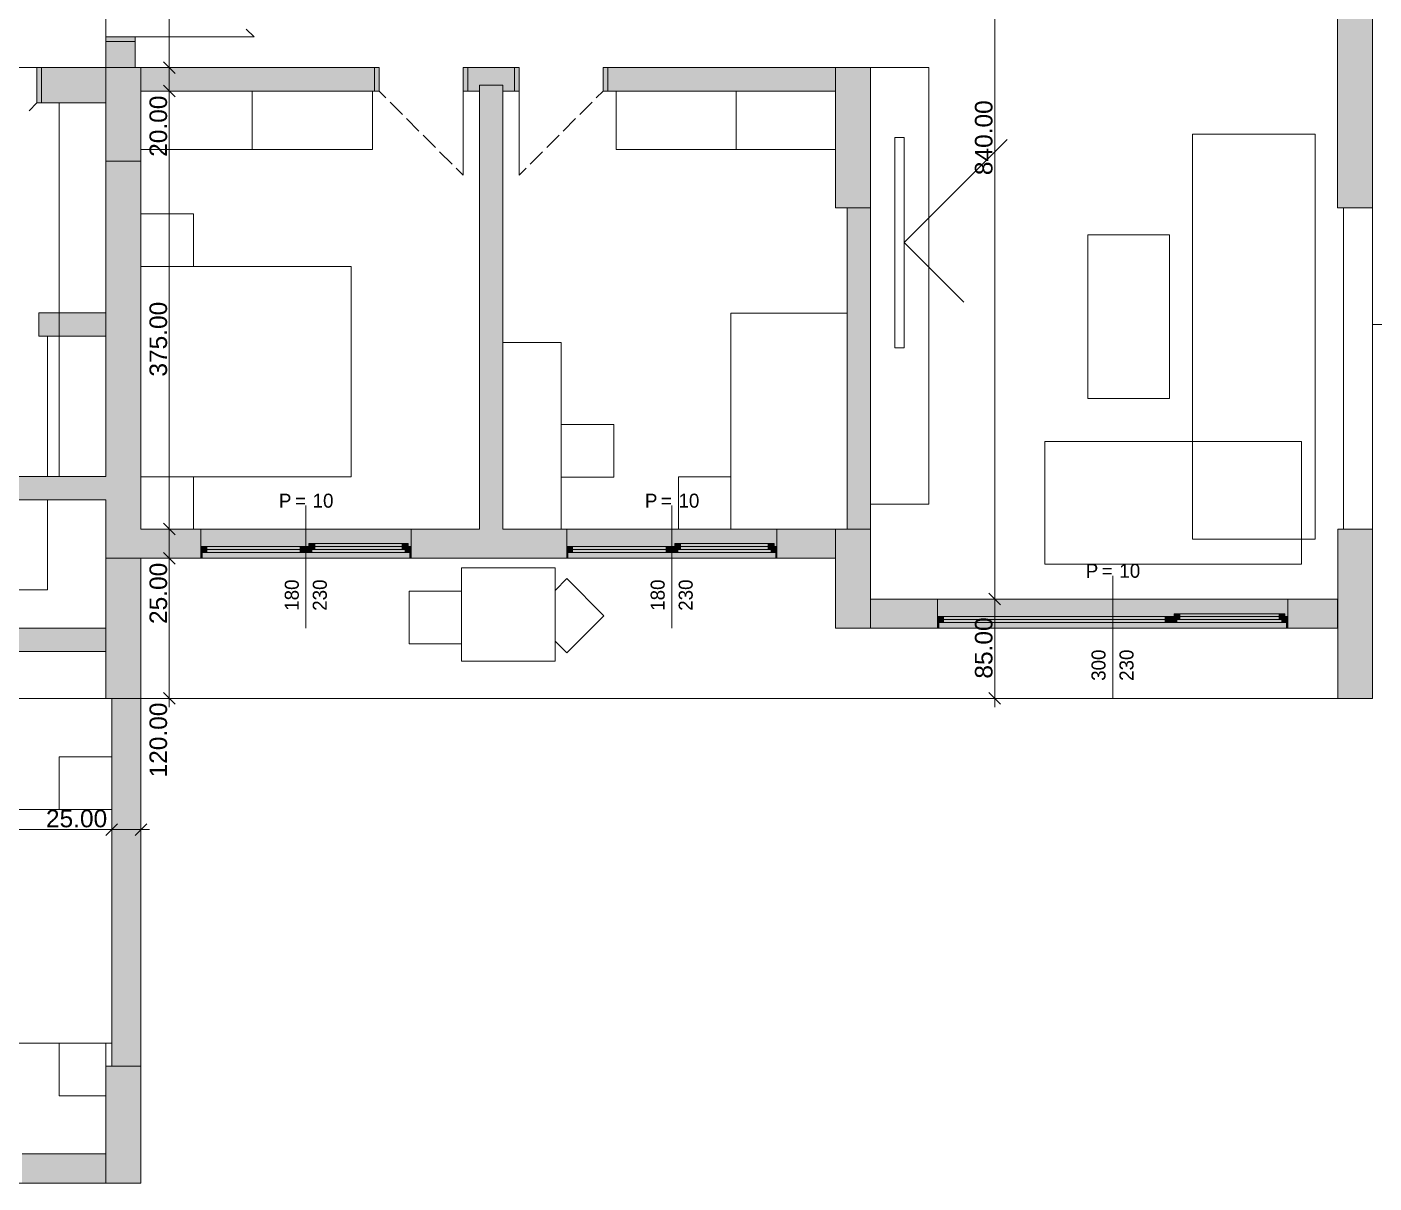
# Model space of a CAD drawing. Header units: millimetres. Extents: x 5493291 to 5652041, y -5155064 to -5098765.
# Drawn here: x 5528928 to 5540467, y -5138342 to -5128443 of the extents above; entities that cross this region are included whole.
import ezdxf

# ---------------------------------------------------------------- set-up
doc = ezdxf.new("R2010")
doc.units = ezdxf.units.MM
doc.header["$MEASUREMENT"] = 0
for name, color, linetype, lineweight in [('Drawing & Figure_Pen_No__1', 7, 'Continuous', 13), ('Drawing & Figure_Pen_No__101', 252, 'Continuous', 13), ('Drawing & Figure_Pen_No__2', 8, 'Continuous', 13)]:
    doc.layers.add(name, color=color, linetype=linetype, lineweight=lineweight)
for name, color, linetype, lineweight, true_color in [('Drawing & Figure_Pen_No__145', 7, 'Continuous', 13, 0x0077b0), ('Drawing & Figure_Pen_No__181', 7, 'Continuous', 5, 0x282828), ('Drawing & Figure_Pen_No__61', 7, 'Continuous', 13, 0x6a6a6a)]:
    doc.layers.add(name, color=color, linetype=linetype, lineweight=lineweight, true_color=true_color)
doc.styles.add('GENERATED_STYLE_1', font='GIL_____.TTF')
doc.styles.add('GENERATED_STYLE_2', font='arial.ttf')

msp = doc.modelspace()

# ---------------------------------------------------------------- hatches: boundary and pattern name
at = {"layer": 'Drawing & Figure_Pen_No__1', "linetype": 'Continuous', "lineweight": 0, "true_color": 0x000000}
for points in [[(5540454, -5128191), (5540154, -5128191), (5540154, -5129992), (5540454, -5129992)], [(5529904, -5129592), (5529904, -5128791), (5529604, -5128791), (5529604, -5129592)], [(5536154, -5129992), (5536154, -5128791), (5535854, -5128791), (5535854, -5129992)], [(5536154, -5133592), (5536154, -5132742), (5535854, -5132742), (5535854, -5133592)], [(5540454, -5132742), (5540156, -5132742), (5540156, -5134192), (5540454, -5134192)], [(5529904, -5132992), (5529604, -5132992), (5529604, -5134192), (5529904, -5134192)], [(5529904, -5138342), (5529904, -5137342), (5529604, -5137342), (5529604, -5138342)]]:
    msp.add_hatch(color=18, dxfattribs=at).paths.add_polyline_path(points)
at = {"layer": 'Drawing & Figure_Pen_No__1', "linetype": 'Continuous', "lineweight": 0, "true_color": 0xffffff}
for points in [[(5529854, -5128569), (5529854, -5128529), (5529604, -5128529), (5529604, -5128569)], [(5529604, -5128791), (5529854, -5128791), (5529854, -5128569), (5529604, -5128569)], [(5529054, -5128791), (5529014, -5128791), (5529014, -5129092), (5529054, -5129092)], [(5529054, -5128791), (5529054, -5129092), (5529603, -5129092), (5529603, -5128791)], [(5529904, -5128992), (5531904, -5128992), (5531904, -5128791), (5529904, -5128791)], [(5531904, -5128791), (5531904, -5128992), (5531944, -5128992), (5531944, -5128791)], [(5532704, -5128992), (5532704, -5128791), (5532664, -5128791), (5532664, -5128992)], [(5532704, -5128992), (5533104, -5128992), (5533104, -5128791), (5532704, -5128791)], [(5533104, -5128992), (5533144, -5128992), (5533144, -5128791), (5533104, -5128791)], [(5533904, -5128791), (5533864, -5128791), (5533864, -5128992), (5533904, -5128992)], [(5533904, -5128992), (5535854, -5128992), (5535854, -5128791), (5533904, -5128791)], [(5533004, -5132742), (5533004, -5128942), (5532804, -5128942), (5532804, -5132742)], [(5529904, -5132742), (5529904, -5129592), (5529604, -5129592), (5529604, -5132742)], [(5536154, -5132742), (5536154, -5129992), (5535954, -5129992), (5535954, -5132742)], [(5529030, -5131092), (5529604, -5131092), (5529604, -5130892), (5529030, -5130892)], [(5528704, -5132492), (5529604, -5132492), (5529604, -5132292), (5528704, -5132292)], [(5529904, -5132742), (5529604, -5132992), (5529904, -5132992)], [(5529604, -5132992), (5529904, -5132742), (5529604, -5132742)], [(5529904, -5132992), (5530418, -5132992), (5530418, -5132942), (5530418, -5132892), (5530418, -5132742), (5529904, -5132742)], [(5532218, -5132942), (5532218, -5132892), (5532218, -5132742), (5530418, -5132742), (5530418, -5132892), (5530418, -5132942)], [(5532218, -5132992), (5533552, -5132992), (5533552, -5132942), (5533552, -5132892), (5533552, -5132742), (5532218, -5132742), (5532218, -5132892), (5532218, -5132942)], [(5535352, -5132942), (5535352, -5132892), (5535352, -5132742), (5533552, -5132742), (5533552, -5132892), (5533552, -5132942)], [(5535352, -5132942), (5535352, -5132992), (5535854, -5132992), (5535854, -5132742), (5535352, -5132742), (5535352, -5132892)], [(5530418, -5132892), (5530418, -5132942), (5530468, -5132942), (5530468, -5132892)], [(5530418, -5132942), (5530418, -5132992), (5530428, -5132992), (5532208, -5132992), (5532218, -5132992), (5532218, -5132942)], [(5530428, -5132992), (5530428, -5132942), (5530418, -5132942), (5530418, -5132992)], [(5530468, -5132892), (5530468, -5132942), (5531268, -5132942), (5531268, -5132892)], [(5531318, -5132942), (5531318, -5132892), (5531268, -5132892), (5531268, -5132942)], [(5531318, -5132892), (5531318, -5132942), (5531368, -5132942), (5531368, -5132917), (5531343, -5132917), (5531343, -5132892)], [(5531343, -5132867), (5531343, -5132917), (5531393, -5132917), (5531393, -5132867)], [(5532143, -5132867), (5531393, -5132867), (5531393, -5132917), (5531368, -5132917), (5531368, -5132942), (5532168, -5132942), (5532168, -5132917), (5532143, -5132917)], [(5532143, -5132917), (5532143, -5132867), (5531393, -5132867), (5531393, -5132917)], [(5532193, -5132917), (5532193, -5132867), (5532143, -5132867), (5532143, -5132917)], [(5532218, -5132942), (5532218, -5132892), (5532193, -5132892), (5532193, -5132917), (5532168, -5132917), (5532168, -5132942)], [(5532218, -5132992), (5532218, -5132942), (5532208, -5132942), (5532208, -5132992)], [(5533552, -5132892), (5533552, -5132942), (5533602, -5132942), (5533602, -5132892)], [(5533552, -5132942), (5533552, -5132992), (5533562, -5132992), (5535342, -5132992), (5535352, -5132992), (5535352, -5132942)], [(5533562, -5132992), (5533562, -5132942), (5533552, -5132942), (5533552, -5132992)], [(5533602, -5132892), (5533602, -5132942), (5534402, -5132942), (5534402, -5132892)], [(5534452, -5132942), (5534452, -5132892), (5534402, -5132892), (5534402, -5132942)], [(5534452, -5132892), (5534452, -5132942), (5534502, -5132942), (5534502, -5132917), (5534477, -5132917), (5534477, -5132892)], [(5534477, -5132867), (5534477, -5132917), (5534527, -5132917), (5534527, -5132867)], [(5535277, -5132867), (5534527, -5132867), (5534527, -5132917), (5534502, -5132917), (5534502, -5132942), (5535302, -5132942), (5535302, -5132917), (5535277, -5132917)], [(5535277, -5132917), (5535277, -5132867), (5534527, -5132867), (5534527, -5132917)], [(5535327, -5132917), (5535327, -5132867), (5535277, -5132867), (5535277, -5132917)], [(5535352, -5132942), (5535352, -5132892), (5535327, -5132892), (5535327, -5132917), (5535302, -5132917), (5535302, -5132942)], [(5535352, -5132992), (5535352, -5132942), (5535342, -5132942), (5535342, -5132992)], [(5536154, -5133342), (5536154, -5133592), (5536728, -5133592), (5536728, -5133542), (5536728, -5133492), (5536728, -5133342)], [(5539728, -5133542), (5539728, -5133492), (5539728, -5133342), (5536728, -5133342), (5536728, -5133492), (5536728, -5133542)], [(5539728, -5133542), (5539728, -5133592), (5540154, -5133592), (5540154, -5133342), (5539728, -5133342), (5539728, -5133492)], [(5536728, -5133492), (5536728, -5133542), (5536778, -5133542), (5536778, -5133492)], [(5536778, -5133492), (5536778, -5133542), (5538678, -5133542), (5538678, -5133492)], [(5538728, -5133542), (5538728, -5133492), (5538678, -5133492), (5538678, -5133542)], [(5538728, -5133492), (5538728, -5133542), (5538778, -5133542), (5538778, -5133517), (5538753, -5133517), (5538753, -5133492)], [(5538753, -5133467), (5538753, -5133517), (5538803, -5133517), (5538803, -5133467)], [(5539653, -5133467), (5538803, -5133467), (5538803, -5133517), (5538778, -5133517), (5538778, -5133542), (5539678, -5133542), (5539678, -5133517), (5539653, -5133517)], [(5539653, -5133517), (5539653, -5133467), (5538803, -5133467), (5538803, -5133517)], [(5539703, -5133517), (5539703, -5133467), (5539653, -5133467), (5539653, -5133517)], [(5539728, -5133542), (5539728, -5133492), (5539703, -5133492), (5539703, -5133517), (5539678, -5133517), (5539678, -5133542)], [(5527804, -5133792), (5529604, -5133792), (5529604, -5133592), (5527804, -5133592)], [(5536728, -5133542), (5536728, -5133592), (5536738, -5133592), (5539718, -5133592), (5539728, -5133592), (5539728, -5133542)], [(5536738, -5133592), (5536738, -5133542), (5536728, -5133542), (5536728, -5133592)], [(5539728, -5133592), (5539728, -5133542), (5539718, -5133542), (5539718, -5133592)], [(5529904, -5137342), (5529904, -5134192), (5529654, -5134192), (5529654, -5137342)], [(5528886, -5138292), (5528886, -5138342), (5529604, -5138342), (5529604, -5138092), (5528886, -5138092), (5528886, -5138242)]]:
    msp.add_hatch(color=7, dxfattribs=at).paths.add_polyline_path(points)

# ---------------------------------------------------------------- linework, layer by layer
at = {"layer": 'Drawing & Figure_Pen_No__1', "color": 7, "linetype": 'Continuous', "lineweight": 13}
for points in [[(5529604, -5116441), (5529604, -5128791)], [(5529604, -5116691), (5529604, -5128791)], [(5530147, -5128791), (5530147, -5124942)], [(5537217, -5133342), (5537217, -5124942)], [(5540154, -5128191), (5540154, -5129992)], [(5540454, -5129992), (5540454, -5128191)], [(5529604, -5128569), (5529604, -5128591)], [(5529604, -5128569), (5529854, -5128569)], [(5529604, -5128569), (5529604, -5128791)], [(5529604, -5128569), (5529854, -5128569)], [(5529604, -5128569), (5529854, -5128569)], [(5529604, -5128569), (5529604, -5128591)], [(5529604, -5128569), (5529604, -5128591)], [(5529854, -5128569), (5529854, -5128591)], [(5529854, -5128791), (5529854, -5128569)], [(5529854, -5128569), (5529854, -5128591)], [(5529854, -5128569), (5529854, -5128591)], [(5529604, -5128791), (5527804, -5128791)], [(5529604, -5128791), (5527804, -5128791)], [(5529054, -5128791), (5529076, -5128791)], [(5529054, -5129092), (5529054, -5128791)], [(5529603, -5128791), (5529054, -5128791)], [(5529054, -5129092), (5529054, -5128791)], [(5529054, -5129092), (5529054, -5128791)], [(5529054, -5128791), (5529076, -5128791)], [(5529054, -5128791), (5529076, -5128791)], [(5529603, -5129092), (5529603, -5128791)], [(5529604, -5128791), (5529854, -5128791)], [(5529904, -5128791), (5529604, -5128791)], [(5529604, -5128791), (5529604, -5129592)], [(5531904, -5128791), (5529904, -5128791)], [(5529904, -5128791), (5529904, -5128992)], [(5529904, -5129592), (5529904, -5128791)], [(5530241, -5128791), (5530053, -5128791)], [(5530147, -5128992), (5530147, -5128791)], [(5531904, -5128791), (5531882, -5128791)], [(5531904, -5128791), (5531882, -5128791)], [(5531904, -5128791), (5531882, -5128791)], [(5531904, -5128992), (5531904, -5128791)], [(5531904, -5128992), (5531904, -5128791)], [(5531904, -5128992), (5531904, -5128791)], [(5532704, -5128791), (5532726, -5128791)], [(5532704, -5128992), (5532704, -5128791)], [(5533104, -5128791), (5532704, -5128791)], [(5532704, -5128992), (5532704, -5128791)], [(5532704, -5128992), (5532704, -5128791)], [(5532704, -5128791), (5532726, -5128791)], [(5532704, -5128791), (5532726, -5128791)], [(5533104, -5128791), (5533082, -5128791)], [(5533104, -5128791), (5533082, -5128791)], [(5533104, -5128791), (5533082, -5128791)], [(5533104, -5128992), (5533104, -5128791)], [(5533104, -5128992), (5533104, -5128791)], [(5533104, -5128992), (5533104, -5128791)], [(5533904, -5128791), (5533926, -5128791)], [(5533904, -5128992), (5533904, -5128791)], [(5535854, -5128791), (5533904, -5128791)], [(5533904, -5128992), (5533904, -5128791)], [(5533904, -5128992), (5533904, -5128791)], [(5533904, -5128791), (5533926, -5128791)], [(5533904, -5128791), (5533926, -5128791)], [(5535854, -5128992), (5535854, -5128791)], [(5536154, -5128791), (5535854, -5128791)], [(5535854, -5128791), (5535854, -5129992)], [(5536154, -5129992), (5536154, -5128791)], [(5529904, -5128992), (5531904, -5128992)], [(5530241, -5128992), (5530053, -5128992)], [(5530147, -5132742), (5530147, -5128992)], [(5531904, -5128992), (5531882, -5128992)], [(5531904, -5128992), (5531882, -5128992)], [(5531904, -5128992), (5531882, -5128992)], [(5532704, -5128992), (5532726, -5128992)], [(5532704, -5128992), (5532804, -5128992)], [(5532704, -5128992), (5532726, -5128992)], [(5532704, -5128992), (5532726, -5128992)], [(5533004, -5128942), (5532804, -5128942)], [(5532804, -5128942), (5532804, -5132742)], [(5533004, -5132742), (5533004, -5128942)], [(5533004, -5128992), (5533104, -5128992)], [(5533104, -5128992), (5533082, -5128992)], [(5533104, -5128992), (5533082, -5128992)], [(5533104, -5128992), (5533082, -5128992)], [(5533904, -5128992), (5533926, -5128992)], [(5533904, -5128992), (5535854, -5128992)], [(5533904, -5128992), (5533926, -5128992)], [(5533904, -5128992), (5533926, -5128992)], [(5529054, -5129092), (5529076, -5129092)], [(5529054, -5129092), (5529603, -5129092)], [(5529054, -5129092), (5529076, -5129092)], [(5529054, -5129092), (5529076, -5129092)], [(5529604, -5129592), (5529604, -5130892)], [(5529904, -5129592), (5529604, -5129592)], [(5529604, -5129592), (5529904, -5129592)], [(5529904, -5132742), (5529904, -5129592)], [(5535854, -5129992), (5536154, -5129992)], [(5536154, -5129992), (5535954, -5129992)], [(5535954, -5129992), (5535954, -5132742)], [(5536154, -5132742), (5536154, -5129992)], [(5540154, -5129992), (5540454, -5129992)], [(5540454, -5129992), (5540204, -5129992)], [(5540204, -5129992), (5540204, -5132742)], [(5540454, -5132742), (5540454, -5129992)], [(5529604, -5130892), (5529030, -5130892)], [(5529030, -5130892), (5529030, -5131092)], [(5540454, -5134192), (5540454, -5130992)], [(5540454, -5130992), (5619357, -5130992)], [(5540454, -5134192), (5540454, -5130992)], [(5540454, -5130992), (5619357, -5130992)], [(5529030, -5131092), (5529604, -5131092)], [(5529604, -5131092), (5529604, -5132292)], [(5529604, -5132292), (5528704, -5132292)], [(5528704, -5132492), (5529604, -5132492)], [(5529604, -5132492), (5529604, -5132992)], [(5530418, -5132742), (5529904, -5132742)], [(5530241, -5132742), (5530053, -5132742)], [(5530147, -5132992), (5530147, -5132742)], [(5530418, -5132892), (5530418, -5132742)], [(5532218, -5132892), (5532218, -5132742)], [(5532804, -5132742), (5532218, -5132742)], [(5533552, -5132742), (5533004, -5132742)], [(5533552, -5132892), (5533552, -5132742)], [(5535352, -5132892), (5535352, -5132742)], [(5535854, -5132742), (5535352, -5132742)], [(5535854, -5132742), (5535854, -5132992)], [(5536154, -5132742), (5535854, -5132742)], [(5535854, -5132742), (5535854, -5133592)], [(5535954, -5132742), (5536154, -5132742)], [(5536154, -5133592), (5536154, -5132742)], [(5540454, -5132742), (5540156, -5132742)], [(5540156, -5132742), (5540156, -5134192)], [(5540204, -5132742), (5540454, -5132742)], [(5540454, -5134192), (5540454, -5132742)], [(5530418, -5132942), (5530418, -5132892)], [(5530418, -5132992), (5530418, -5132942)], [(5530418, -5132992), (5530418, -5132942)], [(5532218, -5132942), (5532218, -5132892)], [(5532218, -5132992), (5532218, -5132942)], [(5532218, -5132992), (5532218, -5132942)], [(5533552, -5132942), (5533552, -5132892)], [(5533552, -5132992), (5533552, -5132942)], [(5533552, -5132992), (5533552, -5132942)], [(5535352, -5132942), (5535352, -5132892)], [(5535352, -5132992), (5535352, -5132942)], [(5535352, -5132992), (5535352, -5132942)], [(5529604, -5132992), (5529904, -5132992)], [(5529904, -5132992), (5529604, -5132992)], [(5529604, -5132992), (5529604, -5134192)], [(5529904, -5132992), (5530418, -5132992)], [(5529904, -5134192), (5529904, -5132992)], [(5530241, -5132992), (5530053, -5132992)], [(5530147, -5134192), (5530147, -5132992)], [(5532218, -5132992), (5533552, -5132992)], [(5535352, -5132992), (5535854, -5132992)], [(5536728, -5133342), (5536154, -5133342)], [(5536154, -5133342), (5536154, -5133592)], [(5536728, -5133492), (5536728, -5133342)], [(5537311, -5133342), (5537124, -5133342)], [(5537217, -5134192), (5537217, -5133342)], [(5539728, -5133492), (5539728, -5133342)], [(5540154, -5133342), (5539728, -5133342)], [(5540154, -5133592), (5540154, -5133342)], [(5536728, -5133542), (5536728, -5133492)], [(5539728, -5133542), (5539728, -5133492)], [(5529604, -5133592), (5527804, -5133592)], [(5529604, -5133792), (5529604, -5133592)], [(5535854, -5133592), (5536154, -5133592)], [(5536154, -5133592), (5536728, -5133592)], [(5536728, -5133592), (5536728, -5133542)], [(5536728, -5133592), (5536728, -5133542)], [(5539728, -5133592), (5539728, -5133542)], [(5539728, -5133592), (5539728, -5133542)], [(5539728, -5133592), (5540154, -5133592)], [(5527804, -5133792), (5529604, -5133792)], [(5529604, -5134192), (5529904, -5134192)], [(5529904, -5134192), (5529654, -5134192)], [(5529654, -5134192), (5529654, -5137342)], [(5529904, -5137342), (5529904, -5134192)], [(5529904, -5138342), (5529904, -5134192)], [(5529904, -5134192), (5540454, -5134192)], [(5529904, -5138342), (5529904, -5134192)], [(5529904, -5134192), (5540454, -5134192)], [(5530241, -5134192), (5530053, -5134192)], [(5530147, -5134267), (5530147, -5134192)], [(5537311, -5134192), (5537124, -5134192)], [(5537217, -5134267), (5537217, -5134192)], [(5540156, -5134192), (5540454, -5134192)], [(5529654, -5135410), (5529654, -5135222)], [(5529904, -5135410), (5529904, -5135222)], [(5526554, -5135316), (5529654, -5135316)], [(5529654, -5135316), (5529904, -5135316)], [(5529904, -5135316), (5529979, -5135316)], [(5529904, -5137342), (5529604, -5137342)], [(5529604, -5137342), (5529604, -5138342)], [(5529654, -5137342), (5529904, -5137342)], [(5529904, -5138342), (5529904, -5137342)], [(5529604, -5138092), (5528886, -5138092)], [(5529604, -5138342), (5529604, -5138092)], [(5515503, -5138342), (5529904, -5138342)], [(5515503, -5138342), (5529904, -5138342)], [(5528886, -5138342), (5529604, -5138342)], [(5529604, -5138342), (5529904, -5138342)]]:
    msp.add_lwpolyline(points, dxfattribs=at)
at = {"layer": 'Drawing & Figure_Pen_No__101', "color": 252, "linetype": 'Continuous', "lineweight": 13}
for points in [[(5536654, -5128791), (5536154, -5128791)], [(5536154, -5128791), (5536154, -5132530)], [(5536654, -5132530), (5536654, -5128791)], [(5530858, -5128992), (5529904, -5128992)], [(5529904, -5128992), (5529904, -5129492)], [(5530858, -5129492), (5530858, -5128992)], [(5531887, -5128992), (5530858, -5128992)], [(5530858, -5128992), (5530858, -5129492)], [(5531887, -5129492), (5531887, -5128992)], [(5535004, -5128992), (5533976, -5128992)], [(5533976, -5128992), (5533976, -5129492)], [(5535854, -5128992), (5535004, -5128992)], [(5535004, -5128992), (5535004, -5129492)], [(5535004, -5129492), (5535004, -5128992)], [(5535854, -5129492), (5535854, -5128992)], [(5529604, -5129092), (5529204, -5129092)], [(5529204, -5129092), (5529204, -5132292)], [(5529604, -5132292), (5529604, -5129092)], [(5538912, -5132828), (5538912, -5129360)], [(5538912, -5129360), (5539962, -5129360)], [(5539962, -5129360), (5539962, -5132828)], [(5529904, -5129492), (5530858, -5129492)], [(5530858, -5129492), (5531887, -5129492)], [(5533976, -5129492), (5535004, -5129492)], [(5535004, -5129492), (5535854, -5129492)], [(5536441, -5129390), (5536361, -5129390)], [(5536361, -5129390), (5536361, -5131190)], [(5536441, -5131190), (5536441, -5129390)], [(5536441, -5130290), (5537325, -5129406)], [(5530354, -5130044), (5529904, -5130044)], [(5529904, -5130044), (5529904, -5130494)], [(5530354, -5130494), (5530354, -5130044)], [(5536441, -5130290), (5536952, -5130800)], [(5538015, -5130222), (5538715, -5130222)], [(5538015, -5131623), (5538015, -5130222)], [(5538715, -5130222), (5538715, -5131623)], [(5529904, -5130494), (5531704, -5130494)], [(5529904, -5132294), (5529904, -5130494)], [(5529904, -5130494), (5530354, -5130494)], [(5531704, -5130494), (5531704, -5132294)], [(5535954, -5130894), (5534958, -5130894)], [(5534958, -5130894), (5534958, -5132742)], [(5535954, -5132742), (5535954, -5130894)], [(5529204, -5131092), (5529104, -5131092)], [(5529104, -5131092), (5529104, -5132292)], [(5529204, -5132292), (5529204, -5131092)], [(5533504, -5131144), (5533004, -5131144)], [(5533004, -5131144), (5533004, -5132744)], [(5533504, -5132744), (5533504, -5131144)], [(5536361, -5131190), (5536441, -5131190)], [(5538715, -5131623), (5538015, -5131623)], [(5533954, -5131848), (5533504, -5131848)], [(5533504, -5131848), (5533504, -5132299)], [(5533954, -5132299), (5533954, -5131848)], [(5537646, -5133044), (5537646, -5131994)], [(5537646, -5131994), (5539846, -5131994)], [(5539846, -5131994), (5539846, -5133044)], [(5529104, -5132292), (5529204, -5132292)], [(5529204, -5132292), (5529604, -5132292)], [(5531704, -5132294), (5529904, -5132294)], [(5530354, -5132294), (5529904, -5132294)], [(5529904, -5132294), (5529904, -5132744)], [(5530354, -5132744), (5530354, -5132294)], [(5533504, -5132299), (5533954, -5132299)], [(5534508, -5132744), (5534508, -5132294)], [(5534508, -5132294), (5534958, -5132294)], [(5534958, -5132294), (5534958, -5132744)], [(5529104, -5133263), (5529104, -5132492)], [(5536154, -5132530), (5536654, -5132530)], [(5529904, -5132744), (5530354, -5132744)], [(5533004, -5132744), (5533504, -5132744)], [(5534958, -5132744), (5534508, -5132744)], [(5534958, -5132742), (5535954, -5132742)], [(5539962, -5132828), (5538912, -5132828)], [(5532651, -5133074), (5533451, -5133074)], [(5532651, -5133874), (5532651, -5133074)], [(5533451, -5133074), (5533451, -5133874)], [(5539846, -5133044), (5537646, -5133044)], [(5533451, -5133267), (5533552, -5133166)], [(5533552, -5133166), (5533870, -5133484)], [(5527804, -5133263), (5529104, -5133263)], [(5532201, -5133725), (5532201, -5133275)], [(5532201, -5133275), (5532651, -5133275)], [(5532651, -5133275), (5532651, -5133725)], [(5533870, -5133484), (5533552, -5133803)], [(5532651, -5133725), (5532201, -5133725)], [(5533552, -5133803), (5533451, -5133701)], [(5529604, -5133792), (5528654, -5133792)], [(5529604, -5134192), (5529604, -5133792)], [(5533451, -5133874), (5532651, -5133874)], [(5528654, -5134192), (5529604, -5134192)], [(5529204, -5135144), (5529204, -5134694)], [(5529204, -5134694), (5529654, -5134694)], [(5529654, -5134694), (5529654, -5135144)], [(5529654, -5135144), (5527654, -5135144)], [(5529654, -5135144), (5529204, -5135144)], [(5529654, -5137144), (5529654, -5135144)], [(5527654, -5137144), (5529654, -5137144)], [(5529204, -5137594), (5529204, -5137144)], [(5529204, -5137144), (5529604, -5137144)], [(5529604, -5137144), (5529604, -5137594)], [(5529604, -5137594), (5529204, -5137594)]]:
    msp.add_lwpolyline(points, dxfattribs=at)
at = {"layer": 'Drawing & Figure_Pen_No__145', "color": 144, "linetype": 'Continuous', "lineweight": 13, "true_color": 0x0077b0}
for points in [[(5530097, -5128742), (5530197, -5128842)], [(5530097, -5128942), (5530197, -5129042)], [(5531318, -5133592), (5531318, -5132542)], [(5534452, -5133592), (5534452, -5132542)], [(5530097, -5132692), (5530197, -5132792)], [(5530097, -5132942), (5530197, -5133042)], [(5538228, -5134192), (5538228, -5133142)], [(5537167, -5133292), (5537267, -5133392)], [(5530097, -5134142), (5530197, -5134242)], [(5537167, -5134142), (5537267, -5134242)], [(5529704, -5135266), (5529604, -5135366)], [(5529854, -5135366), (5529954, -5135266)]]:
    msp.add_lwpolyline(points, dxfattribs=at)
at = {"layer": 'Drawing & Figure_Pen_No__181', "color": 250, "linetype": 'Continuous', "lineweight": 5, "true_color": 0x282828}
for points in [[(5530806, -5128461), (5530874, -5128529)], [(5531944, -5128992), (5532003, -5129051)], [(5533864, -5128992), (5533804, -5129051)], [(5529014, -5129092), (5528946, -5129160)], [(5532039, -5129087), (5532145, -5129192)], [(5533769, -5129087), (5533663, -5129192)], [(5532180, -5129228), (5532286, -5129334)], [(5533628, -5129228), (5533522, -5129334)], [(5532321, -5129369), (5532428, -5129476)], [(5533486, -5129369), (5533380, -5129476)], [(5532463, -5129511), (5532569, -5129617)], [(5533345, -5129511), (5533239, -5129617)], [(5532604, -5129652), (5532664, -5129712)], [(5533203, -5129652), (5533144, -5129712)]]:
    msp.add_lwpolyline(points, dxfattribs=at)
at = {"layer": 'Drawing & Figure_Pen_No__2', "color": 8, "linetype": 'Continuous', "lineweight": 13}
for points in [[(5530418, -5132742), (5532218, -5132742)], [(5530418, -5132892), (5530418, -5132742)], [(5532218, -5132892), (5532218, -5132742)], [(5533552, -5132742), (5535352, -5132742)], [(5533552, -5132892), (5533552, -5132742)], [(5535352, -5132892), (5535352, -5132742)], [(5530418, -5132892), (5530468, -5132892)], [(5530418, -5132942), (5530418, -5132892)], [(5530418, -5132942), (5530418, -5132892)], [(5530428, -5132942), (5530418, -5132942)], [(5530418, -5132942), (5530418, -5132992)], [(5530468, -5132942), (5530418, -5132942)], [(5530418, -5132992), (5530418, -5132942)], [(5530418, -5132992), (5530418, -5132942)], [(5530418, -5132992), (5530418, -5132942)], [(5530428, -5132992), (5530428, -5132942)], [(5530468, -5132892), (5530468, -5132942)], [(5530468, -5132892), (5531268, -5132892)], [(5530468, -5132917), (5531268, -5132917)], [(5531268, -5132942), (5530468, -5132942)], [(5531268, -5132942), (5531268, -5132892)], [(5531268, -5132892), (5531318, -5132892)], [(5531318, -5132942), (5531268, -5132942)], [(5531318, -5132892), (5531343, -5132892)], [(5531368, -5132942), (5531318, -5132942)], [(5531343, -5132867), (5531393, -5132867)], [(5531343, -5132917), (5531343, -5132867)], [(5531343, -5132892), (5531343, -5132917)], [(5531343, -5132917), (5531368, -5132917)], [(5531393, -5132917), (5531343, -5132917)], [(5531368, -5132917), (5531368, -5132942)], [(5532168, -5132942), (5531368, -5132942)], [(5531393, -5132867), (5532143, -5132867)], [(5531393, -5132867), (5531393, -5132917)], [(5531393, -5132867), (5532143, -5132867)], [(5531393, -5132892), (5532143, -5132892)], [(5532143, -5132917), (5531393, -5132917)], [(5532143, -5132917), (5532143, -5132867)], [(5532143, -5132867), (5532193, -5132867)], [(5532193, -5132917), (5532143, -5132917)], [(5532168, -5132942), (5532168, -5132917)], [(5532168, -5132917), (5532193, -5132917)], [(5532218, -5132942), (5532168, -5132942)], [(5532193, -5132867), (5532193, -5132917)], [(5532193, -5132917), (5532193, -5132892)], [(5532193, -5132892), (5532218, -5132892)], [(5532218, -5132942), (5532208, -5132942)], [(5532208, -5132942), (5532208, -5132992)], [(5532218, -5132942), (5532218, -5132892)], [(5532218, -5132942), (5532218, -5132892)], [(5532218, -5132992), (5532218, -5132942)], [(5532218, -5132992), (5532218, -5132942)], [(5532218, -5132992), (5532218, -5132942)], [(5532218, -5132992), (5532218, -5132942)], [(5533552, -5132892), (5533602, -5132892)], [(5533552, -5132942), (5533552, -5132892)], [(5533552, -5132942), (5533552, -5132892)], [(5533562, -5132942), (5533552, -5132942)], [(5533552, -5132942), (5533552, -5132992)], [(5533602, -5132942), (5533552, -5132942)], [(5533552, -5132992), (5533552, -5132942)], [(5533552, -5132992), (5533552, -5132942)], [(5533552, -5132992), (5533552, -5132942)], [(5533562, -5132992), (5533562, -5132942)], [(5533602, -5132892), (5533602, -5132942)], [(5533602, -5132892), (5534402, -5132892)], [(5533602, -5132917), (5534402, -5132917)], [(5534402, -5132942), (5533602, -5132942)], [(5534402, -5132942), (5534402, -5132892)], [(5534402, -5132892), (5534452, -5132892)], [(5534452, -5132942), (5534402, -5132942)], [(5534452, -5132892), (5534477, -5132892)], [(5534502, -5132942), (5534452, -5132942)], [(5534477, -5132867), (5534527, -5132867)], [(5534477, -5132917), (5534477, -5132867)], [(5534477, -5132892), (5534477, -5132917)], [(5534477, -5132917), (5534502, -5132917)], [(5534527, -5132917), (5534477, -5132917)], [(5534502, -5132917), (5534502, -5132942)], [(5535302, -5132942), (5534502, -5132942)], [(5534527, -5132867), (5535277, -5132867)], [(5534527, -5132867), (5534527, -5132917)], [(5534527, -5132867), (5535277, -5132867)], [(5534527, -5132892), (5535277, -5132892)], [(5535277, -5132917), (5534527, -5132917)], [(5535277, -5132917), (5535277, -5132867)], [(5535277, -5132867), (5535327, -5132867)], [(5535327, -5132917), (5535277, -5132917)], [(5535302, -5132942), (5535302, -5132917)], [(5535302, -5132917), (5535327, -5132917)], [(5535352, -5132942), (5535302, -5132942)], [(5535327, -5132867), (5535327, -5132917)], [(5535327, -5132917), (5535327, -5132892)], [(5535327, -5132892), (5535352, -5132892)], [(5535352, -5132942), (5535342, -5132942)], [(5535342, -5132942), (5535342, -5132992)], [(5535352, -5132942), (5535352, -5132892)], [(5535352, -5132942), (5535352, -5132892)], [(5535352, -5132992), (5535352, -5132942)], [(5535352, -5132992), (5535352, -5132942)], [(5535352, -5132992), (5535352, -5132942)], [(5535352, -5132992), (5535352, -5132942)], [(5530418, -5132992), (5532218, -5132992)], [(5530418, -5132992), (5530428, -5132992)], [(5530428, -5132992), (5532208, -5132992)], [(5532208, -5132992), (5532218, -5132992)], [(5533552, -5132992), (5535352, -5132992)], [(5533552, -5132992), (5533562, -5132992)], [(5533562, -5132992), (5535342, -5132992)], [(5535342, -5132992), (5535352, -5132992)], [(5536728, -5133342), (5539728, -5133342)], [(5536728, -5133492), (5536728, -5133342)], [(5539728, -5133492), (5539728, -5133342)], [(5536728, -5133492), (5536778, -5133492)], [(5536728, -5133542), (5536728, -5133492)], [(5536728, -5133542), (5536728, -5133492)], [(5536778, -5133492), (5536778, -5133542)], [(5536778, -5133492), (5538678, -5133492)], [(5536778, -5133517), (5538678, -5133517)], [(5538678, -5133542), (5538678, -5133492)], [(5538678, -5133492), (5538728, -5133492)], [(5538728, -5133492), (5538753, -5133492)], [(5538753, -5133467), (5538803, -5133467)], [(5538753, -5133517), (5538753, -5133467)], [(5538753, -5133492), (5538753, -5133517)], [(5538753, -5133517), (5538778, -5133517)], [(5538803, -5133517), (5538753, -5133517)], [(5538778, -5133517), (5538778, -5133542)], [(5538803, -5133467), (5539653, -5133467)], [(5538803, -5133467), (5538803, -5133517)], [(5538803, -5133467), (5539653, -5133467)], [(5538803, -5133492), (5539653, -5133492)], [(5539653, -5133517), (5538803, -5133517)], [(5539653, -5133517), (5539653, -5133467)], [(5539653, -5133467), (5539703, -5133467)], [(5539703, -5133517), (5539653, -5133517)], [(5539678, -5133542), (5539678, -5133517)], [(5539678, -5133517), (5539703, -5133517)], [(5539703, -5133467), (5539703, -5133517)], [(5539703, -5133517), (5539703, -5133492)], [(5539703, -5133492), (5539728, -5133492)], [(5539728, -5133542), (5539728, -5133492)], [(5539728, -5133542), (5539728, -5133492)], [(5536738, -5133542), (5536728, -5133542)], [(5536728, -5133542), (5536728, -5133592)], [(5536778, -5133542), (5536728, -5133542)], [(5536728, -5133592), (5536728, -5133542)], [(5536728, -5133592), (5536728, -5133542)], [(5536728, -5133592), (5536728, -5133542)], [(5536728, -5133592), (5539728, -5133592)], [(5536728, -5133592), (5536738, -5133592)], [(5536738, -5133592), (5536738, -5133542)], [(5536738, -5133592), (5539718, -5133592)], [(5538678, -5133542), (5536778, -5133542)], [(5538728, -5133542), (5538678, -5133542)], [(5538778, -5133542), (5538728, -5133542)], [(5539678, -5133542), (5538778, -5133542)], [(5539728, -5133542), (5539678, -5133542)], [(5539728, -5133542), (5539718, -5133542)], [(5539718, -5133542), (5539718, -5133592)], [(5539718, -5133592), (5539728, -5133592)], [(5539728, -5133592), (5539728, -5133542)], [(5539728, -5133592), (5539728, -5133542)], [(5539728, -5133592), (5539728, -5133542)], [(5539728, -5133592), (5539728, -5133542)]]:
    msp.add_lwpolyline(points, dxfattribs=at)
at = {"layer": 'Drawing & Figure_Pen_No__61', "color": 251, "linetype": 'Continuous', "lineweight": 13, "true_color": 0x6a6a6a}
for points in [[(5529854, -5128529), (5529604, -5128529)], [(5529604, -5128529), (5529604, -5128569)], [(5529604, -5128569), (5529854, -5128569)], [(5529854, -5128569), (5529854, -5128529)], [(5529854, -5128529), (5530874, -5128529)], [(5529054, -5128791), (5529014, -5128791)], [(5529014, -5128791), (5529014, -5129092)], [(5529054, -5129092), (5529054, -5128791)], [(5531904, -5128791), (5531944, -5128791)], [(5531904, -5128992), (5531904, -5128791)], [(5531944, -5128791), (5531944, -5128992)], [(5532664, -5128992), (5532664, -5128791)], [(5532664, -5128791), (5532704, -5128791)], [(5532704, -5128791), (5532704, -5128992)], [(5533144, -5128791), (5533104, -5128791)], [(5533104, -5128791), (5533104, -5128992)], [(5533144, -5128992), (5533144, -5128791)], [(5533904, -5128791), (5533864, -5128791)], [(5533864, -5128791), (5533864, -5128992)], [(5533904, -5128992), (5533904, -5128791)], [(5531944, -5128992), (5531904, -5128992)], [(5532704, -5128992), (5532664, -5128992)], [(5532664, -5128992), (5532664, -5129712)], [(5533104, -5128992), (5533144, -5128992)], [(5533144, -5128992), (5533144, -5129712)], [(5533864, -5128992), (5533904, -5128992)], [(5529014, -5129092), (5529054, -5129092)]]:
    msp.add_lwpolyline(points, dxfattribs=at)

# ---------------------------------------------------------------- texts
at = {"layer": 'Drawing & Figure_Pen_No__1', "color": 7, "linetype": 'Continuous', "lineweight": 13, "attachment_point": 7, "rotation": 90}
for s, insert, char_height, style in [('\\A1;{\\pql;\\fArial|b0|i0|c0|p0;\\W1.000000;20.00}', (5530130, -5129555), 150, 'GENERATED_STYLE_2'), ('\\A1;{\\pql;\\fArial|b0|i0|c0|p0;\\W1.000000;840.00}', (5537200, -5129712), 150, 'GENERATED_STYLE_2'), ('\\A1;{\\pql;\\fArial|b0|i0|c0|p0;\\W1.000000;375.00}', (5530130, -5131437), 150, 'GENERATED_STYLE_2'), ('\\A1;{\\pql;\\fArial|b0|i0|c0|p0;\\W1.000000;25.00}', (5530130, -5133555), 150, 'GENERATED_STYLE_2'), ('\\A1;{\\pql;\\fGill Sans MT|b0|i0|c0|p0;\\W1.000000;180}', (5531258, -5133442), 120, 'GENERATED_STYLE_1'), ('\\A1;{\\pql;\\fGill Sans MT|b0|i0|c0|p0;\\W1.000000;230}', (5531498, -5133442), 120, 'GENERATED_STYLE_1'), ('\\A1;{\\pql;\\fGill Sans MT|b0|i0|c0|p0;\\W1.000000;180}', (5534392, -5133442), 120, 'GENERATED_STYLE_1'), ('\\A1;{\\pql;\\fGill Sans MT|b0|i0|c0|p0;\\W1.000000;230}', (5534632, -5133442), 120, 'GENERATED_STYLE_1'), ('\\A1;{\\pql;\\fArial|b0|i0|c0|p0;\\W1.000000;85.00}', (5537200, -5134023), 150, 'GENERATED_STYLE_2'), ('\\A1;{\\pql;\\fGill Sans MT|b0|i0|c0|p0;\\W1.000000;300}', (5538168, -5134042), 120, 'GENERATED_STYLE_1'), ('\\A1;{\\pql;\\fGill Sans MT|b0|i0|c0|p0;\\W1.000000;230}', (5538408, -5134042), 120, 'GENERATED_STYLE_1'), ('\\A1;{\\pql;\\fArial|b0|i0|c0|p0;\\W1.000000;120.00}', (5530130, -5134869), 150, 'GENERATED_STYLE_2')]:
    msp.add_mtext(s, dxfattribs=dict(at, insert=insert, char_height=char_height, style=style))
at = {"layer": 'Drawing & Figure_Pen_No__1', "color": 7, "linetype": 'Continuous', "lineweight": 13, "attachment_point": 7}
for s, insert, char_height, style in [('\\A1;{\\pql;\\fGill Sans MT|b0|i0|c0|p0;\\W1.000000;P}', (5531086, -5132560), 120, 'GENERATED_STYLE_1'), ('\\A1;{\\pql;\\fGill Sans MT|b0|i0|c0|p0;\\W1.000000;=}', (5531224, -5132560), 120, 'GENERATED_STYLE_1'), ('\\A1;{\\pql;\\fGill Sans MT|b0|i0|c0|p0;\\W1.000000;10}', (5531375, -5132561), 120, 'GENERATED_STYLE_1'), ('\\A1;{\\pql;\\fGill Sans MT|b0|i0|c0|p0;\\W1.000000;P}', (5534221, -5132560), 120, 'GENERATED_STYLE_1'), ('\\A1;{\\pql;\\fGill Sans MT|b0|i0|c0|p0;\\W1.000000;=}', (5534358, -5132560), 120, 'GENERATED_STYLE_1'), ('\\A1;{\\pql;\\fGill Sans MT|b0|i0|c0|p0;\\W1.000000;10}', (5534509, -5132561), 120, 'GENERATED_STYLE_1'), ('\\A1;{\\pql;\\fGill Sans MT|b0|i0|c0|p0;\\W1.000000; }', (5531175, -5132560), 120, 'GENERATED_STYLE_1'), ('\\A1;{\\pql;\\fGill Sans MT|b0|i0|c0|p0;\\W1.000000; }', (5531326, -5132560), 120, 'GENERATED_STYLE_1'), ('\\A1;{\\pql;\\fGill Sans MT|b0|i0|c0|p0;\\W1.000000; }', (5534309, -5132560), 120, 'GENERATED_STYLE_1'), ('\\A1;{\\pql;\\fGill Sans MT|b0|i0|c0|p0;\\W1.000000; }', (5534460, -5132560), 120, 'GENERATED_STYLE_1'), ('\\A1;{\\pql;\\fGill Sans MT|b0|i0|c0|p0;\\W1.000000;P}', (5537997, -5133160), 120, 'GENERATED_STYLE_1'), ('\\A1;{\\pql;\\fGill Sans MT|b0|i0|c0|p0;\\W1.000000;=}', (5538134, -5133160), 120, 'GENERATED_STYLE_1'), ('\\A1;{\\pql;\\fGill Sans MT|b0|i0|c0|p0;\\W1.000000;10}', (5538285, -5133161), 120, 'GENERATED_STYLE_1'), ('\\A1;{\\pql;\\fGill Sans MT|b0|i0|c0|p0;\\W1.000000; }', (5538085, -5133160), 120, 'GENERATED_STYLE_1'), ('\\A1;{\\pql;\\fGill Sans MT|b0|i0|c0|p0;\\W1.000000; }', (5538236, -5133160), 120, 'GENERATED_STYLE_1'), ('\\A1;{\\pql;\\fArial|b0|i0|c0|p0;\\W1.000000;25.00}', (5529091, -5135298), 150, 'GENERATED_STYLE_2')]:
    msp.add_mtext(s, dxfattribs=dict(at, insert=insert, char_height=char_height, style=style))

doc.saveas('drawing.dxf')
